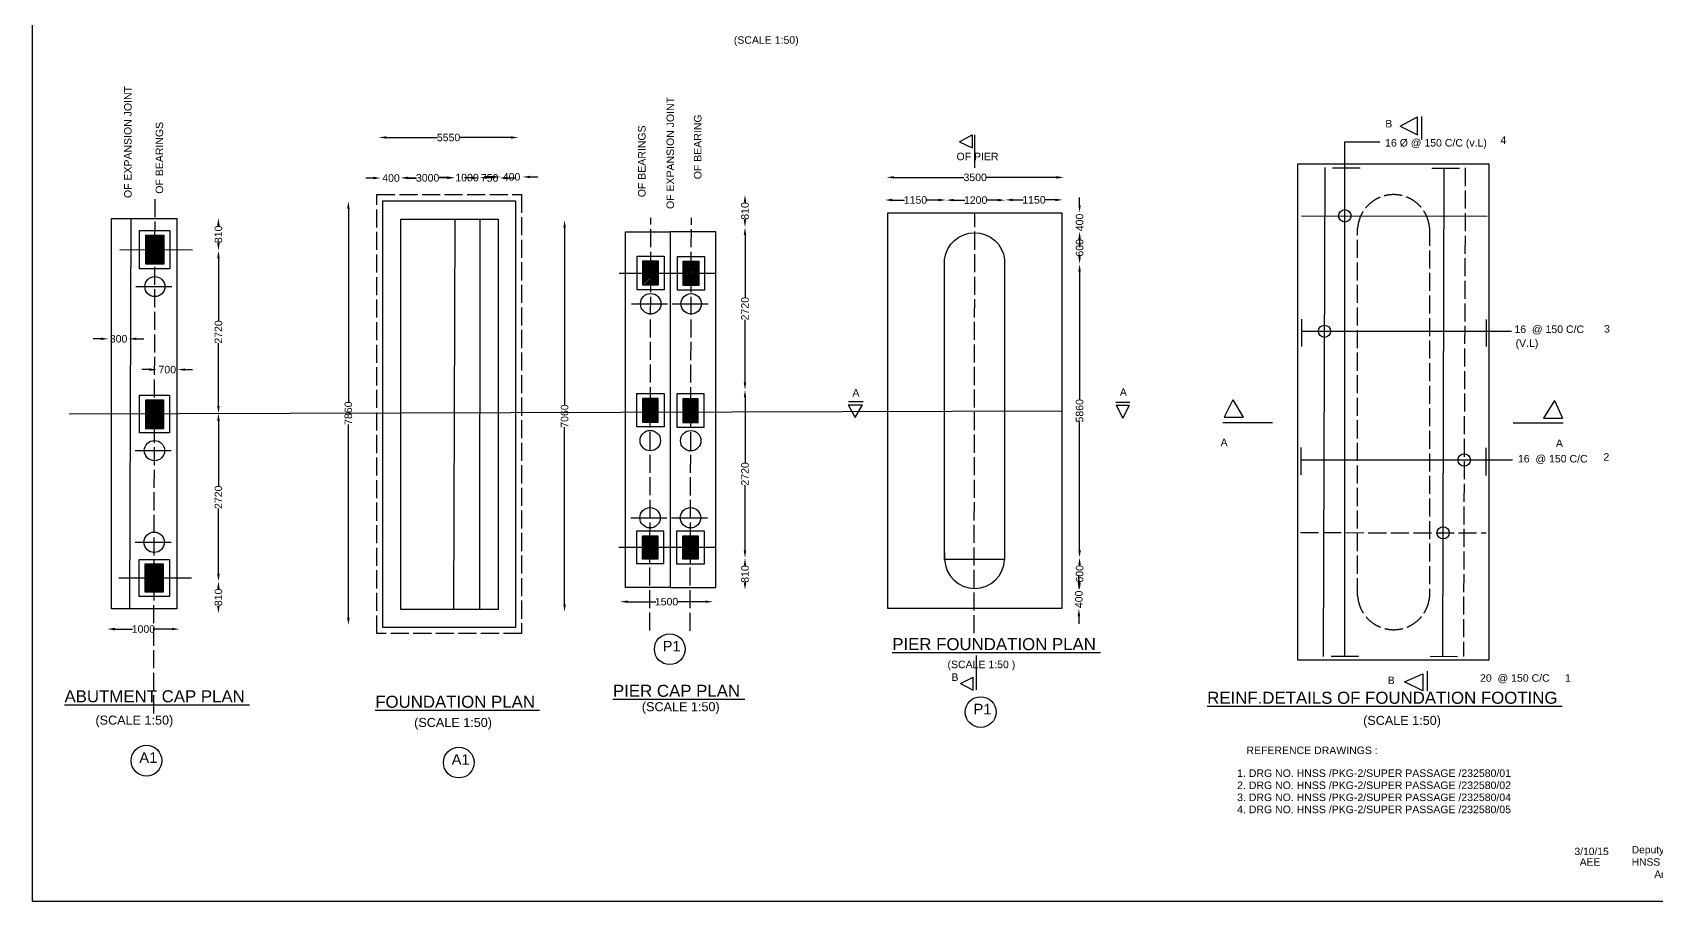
# Model space of a CAD drawing. Header units: millimetres. Extents: x 5124 to 6918967, y 2311 to 28701541.
# Drawn here: x 6876111 to 6903081, y 28672563 to 28687012 of the extents above; entities that cross this region are included whole.
import ezdxf

# ---------------------------------------------------------------- set-up
doc = ezdxf.new("R2010")
doc.units = ezdxf.units.MM
doc.header["$MEASUREMENT"] = 0
doc.linetypes.add('ACAD_ISO02W100', pattern=[15, 12, -3])
for name, color, linetype in [('DIMENSION', 7, 'Continuous'), ('DRAWING', 2, 'Continuous'), ('TEXT', 7, 'Continuous')]:
    doc.layers.add(name, color=color, linetype=linetype)
doc.styles.get("Standard").update_dxf_attribs({"font": 'arial.ttf', "height": 125})
doc.dimstyles.get("Standard").update_dxf_attribs({"dimtxt": 150, "dimasz": 125, "dimexe": 0.18, "dimexo": 0.0625, "dimgap": 0.09, "dimtad": 0, "dimdec": 0, "dimzin": 0, "dimdsep": 46, "dimtxsty": 'Standard', "dimcen": 0.09, "dimse1": 1, "dimse2": 1, "dimadec": 0, "dimazin": 0, "dimtfac": 1, "dimtdec": 0, "dimtofl": 0, "dimtmove": 0, "dimatfit": 3, "dimfxl": 0, "dimtolj": 1, "dimtzin": 0, "dimarcsym": 0})

# ---------------------------------------------------------------- blocks, each defined once
blk = doc.blocks.new('*D49')
at = {"layer": 'Defpoints', "color": 0, "transparency": 16777216}
for p in [(6879116, 28683927), (6879116, 28683384), (6879201, 28683384)]:
    blk.add_point(p, dxfattribs=at)
at = {"layer": 'DIMENSION', "color": 0, "lineweight": -2, "transparency": 16777216}
for p, q in [((6879201, 28683802), (6879201, 28683793)), ((6879201, 28683509), (6879201, 28683517))]:
    blk.add_line(p, q, dxfattribs=at)
at = {"layer": 'DIMENSION', "color": 0, "transparency": 16777216}
for points in [[(6879180, 28683802), (6879222, 28683802), (6879201, 28683927)], [(6879180, 28683509), (6879222, 28683509), (6879201, 28683384)]]:
    blk.add_solid(points, dxfattribs=at)
at = {"layer": 'DIMENSION', "color": 0, "transparency": 16777216, "insert": (6879201, 28683655), "char_height": 125, "attachment_point": 5, "rotation": 90}
blk.add_mtext('\\A1;810', dxfattribs=at)
blk = doc.blocks.new('*D50')
at = {"layer": 'Defpoints', "color": 0, "transparency": 16777216}
for p in [(6879201, 28683384), (6879201, 28680679), (6879209, 28680679)]:
    blk.add_point(p, dxfattribs=at)
at = {"layer": 'DIMENSION', "color": 0, "lineweight": -2, "transparency": 16777216}
for p, q in [((6879201, 28683259), (6879201, 28682219)), ((6879201, 28680804), (6879201, 28681844))]:
    blk.add_line(p, q, dxfattribs=at)
at = {"layer": 'DIMENSION', "color": 0, "transparency": 16777216}
for points in [[(6879180, 28683259), (6879222, 28683259), (6879201, 28683384)], [(6879180, 28680804), (6879222, 28680804), (6879201, 28680679)]]:
    blk.add_solid(points, dxfattribs=at)
at = {"layer": 'DIMENSION', "color": 0, "transparency": 16777216, "insert": (6879201, 28682032), "char_height": 125, "attachment_point": 5, "rotation": 90}
blk.add_mtext('\\A1;2720', dxfattribs=at)
blk = doc.blocks.new('*D51')
at = {"layer": 'Defpoints', "color": 0, "transparency": 16777216}
for p in [(6879201, 28680679), (6879201, 28677888), (6879201, 28677888)]:
    blk.add_point(p, dxfattribs=at)
at = {"layer": 'DIMENSION', "color": 0, "lineweight": -2, "transparency": 16777216}
for p, q in [((6879201, 28680554), (6879201, 28679471)), ((6879201, 28678013), (6879201, 28679096))]:
    blk.add_line(p, q, dxfattribs=at)
at = {"layer": 'DIMENSION', "color": 0, "transparency": 16777216}
for points in [[(6879180, 28680554), (6879222, 28680554), (6879201, 28680679)], [(6879180, 28678013), (6879222, 28678013), (6879201, 28677888)]]:
    blk.add_solid(points, dxfattribs=at)
at = {"layer": 'DIMENSION', "color": 0, "transparency": 16777216, "insert": (6879201, 28679284), "char_height": 125, "attachment_point": 5, "rotation": 90}
blk.add_mtext('\\A1;2720', dxfattribs=at)
blk = doc.blocks.new('*D52')
at = {"layer": 'Defpoints', "color": 0, "transparency": 16777216}
for p in [(6879201, 28677888), (6879201, 28677353), (6879201, 28677353)]:
    blk.add_point(p, dxfattribs=at)
at = {"layer": 'DIMENSION', "color": 0, "lineweight": -2, "transparency": 16777216}
for p, q in [((6879201, 28677763), (6879201, 28677758)), ((6879201, 28677478), (6879201, 28677482))]:
    blk.add_line(p, q, dxfattribs=at)
at = {"layer": 'DIMENSION', "color": 0, "transparency": 16777216}
for points in [[(6879180, 28677763), (6879222, 28677763), (6879201, 28677888)], [(6879180, 28677478), (6879222, 28677478), (6879201, 28677353)]]:
    blk.add_solid(points, dxfattribs=at)
at = {"layer": 'DIMENSION', "color": 0, "transparency": 16777216, "insert": (6879201, 28677620), "char_height": 125, "attachment_point": 5, "rotation": 90}
blk.add_mtext('\\A1;810', dxfattribs=at)
blk = doc.blocks.new('*D53')
at = {"layer": 'Defpoints', "color": 0, "transparency": 16777216}
for p in [(6881865, 28685277), (6884185, 28685277), (6884185, 28685265)]:
    blk.add_point(p, dxfattribs=at)
at = {"layer": 'DIMENSION', "color": 0, "lineweight": -2, "transparency": 16777216}
for p, q in [((6881990, 28685265), (6882838, 28685265)), ((6884060, 28685265), (6883212, 28685265))]:
    blk.add_line(p, q, dxfattribs=at)
at = {"layer": 'DIMENSION', "color": 0, "transparency": 16777216}
for points in [[(6881990, 28685286), (6881990, 28685245), (6881865, 28685265)], [(6884060, 28685286), (6884060, 28685245), (6884185, 28685265)]]:
    blk.add_solid(points, dxfattribs=at)
at = {"layer": 'DIMENSION', "color": 0, "transparency": 16777216, "insert": (6883025, 28685265), "char_height": 125, "attachment_point": 5}
blk.add_mtext('\\A1;5550', dxfattribs=at)
blk = doc.blocks.new('*D54')
at = {"layer": 'Defpoints', "color": 0, "transparency": 16777216}
for p in [(6881899, 28684591), (6882239, 28684591), (6882239, 28684591)]:
    blk.add_point(p, dxfattribs=at)
at = {"layer": 'DIMENSION', "color": 0, "lineweight": -2, "transparency": 16777216}
for p, q in [((6881774, 28684591), (6881649, 28684591)), ((6882364, 28684591), (6882489, 28684591))]:
    blk.add_line(p, q, dxfattribs=at)
at = {"layer": 'DIMENSION', "color": 0, "transparency": 16777216}
for points in [[(6881774, 28684612), (6881774, 28684571), (6881899, 28684591)], [(6882364, 28684612), (6882364, 28684571), (6882239, 28684591)]]:
    blk.add_solid(points, dxfattribs=at)
at = {"layer": 'DIMENSION', "color": 0, "transparency": 16777216, "insert": (6882069, 28684591), "char_height": 125, "attachment_point": 5}
blk.add_mtext('\\A1;400', dxfattribs=at)
blk = doc.blocks.new('*D55')
at = {"layer": 'Defpoints', "color": 0, "transparency": 16777216}
for p in [(6882228, 28684593), (6883125, 28684594), (6883125, 28684593)]:
    blk.add_point(p, dxfattribs=at)
at = {"layer": 'DIMENSION', "color": 0, "lineweight": -2, "transparency": 16777216}
for p, q in [((6882353, 28684594), (6882490, 28684594)), ((6883000, 28684594), (6882863, 28684594))]:
    blk.add_line(p, q, dxfattribs=at)
at = {"layer": 'DIMENSION', "color": 0, "transparency": 16777216}
for points in [[(6882353, 28684615), (6882353, 28684574), (6882228, 28684594)], [(6883000, 28684615), (6883000, 28684574), (6883125, 28684594)]]:
    blk.add_solid(points, dxfattribs=at)
at = {"layer": 'DIMENSION', "color": 0, "transparency": 16777216, "insert": (6882677, 28684594), "char_height": 125, "attachment_point": 5}
blk.add_mtext('\\A1;3000', dxfattribs=at)
blk = doc.blocks.new('*D56')
at = {"layer": 'Defpoints', "color": 0, "transparency": 16777216}
for p in [(6883125, 28684593), (6883538, 28684598), (6883538, 28684593)]:
    blk.add_point(p, dxfattribs=at)
at = {"layer": 'DIMENSION', "color": 0, "lineweight": -2, "transparency": 16777216}
for p, q in [((6883000, 28684598), (6882875, 28684598)), ((6883663, 28684598), (6883788, 28684598))]:
    blk.add_line(p, q, dxfattribs=at)
at = {"layer": 'DIMENSION', "color": 0, "transparency": 16777216}
for points in [[(6883000, 28684619), (6883000, 28684577), (6883125, 28684598)], [(6883663, 28684619), (6883663, 28684577), (6883538, 28684598)]]:
    blk.add_solid(points, dxfattribs=at)
at = {"layer": 'DIMENSION', "color": 0, "transparency": 16777216, "insert": (6883332, 28684598), "char_height": 125, "attachment_point": 5}
blk.add_mtext('\\A1;1000', dxfattribs=at)
blk = doc.blocks.new('*D57')
at = {"layer": 'Defpoints', "color": 0, "transparency": 16777216}
for p in [(6883538, 28684593), (6883875, 28684593), (6883875, 28684593)]:
    blk.add_point(p, dxfattribs=at)
at = {"layer": 'DIMENSION', "color": 0, "lineweight": -2, "transparency": 16777216}
for p, q in [((6883413, 28684593), (6883288, 28684593)), ((6884000, 28684593), (6884125, 28684593))]:
    blk.add_line(p, q, dxfattribs=at)
at = {"layer": 'DIMENSION', "color": 0, "transparency": 16777216}
for points in [[(6883413, 28684614), (6883413, 28684572), (6883538, 28684593)], [(6884000, 28684614), (6884000, 28684572), (6883875, 28684593)]]:
    blk.add_solid(points, dxfattribs=at)
at = {"layer": 'DIMENSION', "color": 0, "transparency": 16777216, "insert": (6883707, 28684593), "char_height": 125, "attachment_point": 5}
blk.add_mtext('\\A1;750', dxfattribs=at)
blk = doc.blocks.new('*D58')
at = {"layer": 'Defpoints', "color": 0, "transparency": 16777216}
for p in [(6883887, 28684591), (6884256, 28684610), (6884256, 28684591)]:
    blk.add_point(p, dxfattribs=at)
at = {"layer": 'DIMENSION', "color": 0, "lineweight": -2, "transparency": 16777216}
for p, q in [((6883762, 28684610), (6883637, 28684610)), ((6884381, 28684610), (6884506, 28684610))]:
    blk.add_line(p, q, dxfattribs=at)
at = {"layer": 'DIMENSION', "color": 0, "transparency": 16777216}
for points in [[(6883762, 28684630), (6883762, 28684589), (6883887, 28684610)], [(6884381, 28684630), (6884381, 28684589), (6884256, 28684610)]]:
    blk.add_solid(points, dxfattribs=at)
at = {"layer": 'DIMENSION', "color": 0, "transparency": 16777216, "insert": (6884072, 28684610), "char_height": 125, "attachment_point": 5}
blk.add_mtext('\\A1;400', dxfattribs=at)
blk = doc.blocks.new('*D59')
at = {"layer": 'Defpoints', "color": 0, "transparency": 16777216}
for p in [(6881544, 28684208), (6881360, 28677156), (6881544, 28677156)]:
    blk.add_point(p, dxfattribs=at)
at = {"layer": 'DIMENSION', "color": 0, "lineweight": -2, "transparency": 16777216}
for p, q in [((6881360, 28684083), (6881360, 28680868)), ((6881360, 28677281), (6881360, 28680496))]:
    blk.add_line(p, q, dxfattribs=at)
at = {"layer": 'DIMENSION', "color": 0, "transparency": 16777216}
for points in [[(6881339, 28684083), (6881381, 28684083), (6881360, 28684208)], [(6881339, 28677281), (6881381, 28677281), (6881360, 28677156)]]:
    blk.add_solid(points, dxfattribs=at)
at = {"layer": 'DIMENSION', "color": 0, "transparency": 16777216, "insert": (6881360, 28680682), "char_height": 125, "attachment_point": 5, "rotation": 90}
blk.add_mtext('\\A1;7860', dxfattribs=at)
blk = doc.blocks.new('*D60')
at = {"layer": 'Defpoints', "color": 0, "transparency": 16777216}
for p in [(6884762, 28683889), (6884953, 28683889), (6884762, 28677379)]:
    blk.add_point(p, dxfattribs=at)
at = {"layer": 'DIMENSION', "color": 0, "lineweight": -2, "transparency": 16777216}
for p, q in [((6884953, 28683764), (6884953, 28680820)), ((6884953, 28677504), (6884953, 28680448))]:
    blk.add_line(p, q, dxfattribs=at)
at = {"layer": 'DIMENSION', "color": 0, "transparency": 16777216}
for points in [[(6884932, 28683764), (6884974, 28683764), (6884953, 28683889)], [(6884932, 28677504), (6884974, 28677504), (6884953, 28677379)]]:
    blk.add_solid(points, dxfattribs=at)
at = {"layer": 'DIMENSION', "color": 0, "transparency": 16777216, "insert": (6884953, 28680634), "char_height": 125, "attachment_point": 5, "rotation": 90}
blk.add_mtext('\\A1;7060', dxfattribs=at)
blk = doc.blocks.new('*D61')
at = {"layer": 'Defpoints', "color": 0, "transparency": 16777216}
for p in [(6887866, 28684316), (6887866, 28683772), (6887951, 28683772)]:
    blk.add_point(p, dxfattribs=at)
at = {"layer": 'DIMENSION', "color": 0, "lineweight": -2, "transparency": 16777216}
for p, q in [((6887951, 28684191), (6887951, 28684182)), ((6887951, 28683897), (6887951, 28683906))]:
    blk.add_line(p, q, dxfattribs=at)
at = {"layer": 'DIMENSION', "color": 0, "transparency": 16777216}
for points in [[(6887930, 28684191), (6887971, 28684191), (6887951, 28684316)], [(6887930, 28683897), (6887971, 28683897), (6887951, 28683772)]]:
    blk.add_solid(points, dxfattribs=at)
at = {"layer": 'DIMENSION', "color": 0, "transparency": 16777216, "insert": (6887951, 28684044), "char_height": 125, "attachment_point": 5, "rotation": 90}
blk.add_mtext('\\A1;810', dxfattribs=at)
blk = doc.blocks.new('*D64')
at = {"layer": 'Defpoints', "color": 0, "transparency": 16777216}
for p in [(6887951, 28683772), (6887951, 28681068), (6887958, 28681068)]:
    blk.add_point(p, dxfattribs=at)
at = {"layer": 'DIMENSION', "color": 0, "lineweight": -2, "transparency": 16777216}
for p, q in [((6887951, 28683647), (6887951, 28682608)), ((6887951, 28681193), (6887951, 28682233))]:
    blk.add_line(p, q, dxfattribs=at)
at = {"layer": 'DIMENSION', "color": 0, "transparency": 16777216}
for points in [[(6887930, 28683647), (6887971, 28683647), (6887951, 28683772)], [(6887930, 28681193), (6887971, 28681193), (6887951, 28681068)]]:
    blk.add_solid(points, dxfattribs=at)
at = {"layer": 'DIMENSION', "color": 0, "transparency": 16777216, "insert": (6887951, 28682420), "char_height": 125, "attachment_point": 5, "rotation": 90}
blk.add_mtext('\\A1;2720', dxfattribs=at)
blk = doc.blocks.new('*D62')
at = {"layer": 'Defpoints', "color": 0, "transparency": 16777216}
for p in [(6887951, 28681068), (6887951, 28678277), (6887951, 28678277)]:
    blk.add_point(p, dxfattribs=at)
at = {"layer": 'DIMENSION', "color": 0, "lineweight": -2, "transparency": 16777216}
for p, q in [((6887951, 28680943), (6887951, 28679860)), ((6887951, 28678402), (6887951, 28679485))]:
    blk.add_line(p, q, dxfattribs=at)
at = {"layer": 'DIMENSION', "color": 0, "transparency": 16777216}
for points in [[(6887930, 28680943), (6887971, 28680943), (6887951, 28681068)], [(6887930, 28678402), (6887971, 28678402), (6887951, 28678277)]]:
    blk.add_solid(points, dxfattribs=at)
at = {"layer": 'DIMENSION', "color": 0, "transparency": 16777216, "insert": (6887951, 28679672), "char_height": 125, "attachment_point": 5, "rotation": 90}
blk.add_mtext('\\A1;2720', dxfattribs=at)
blk = doc.blocks.new('*D63')
at = {"layer": 'Defpoints', "color": 0, "transparency": 16777216}
for p in [(6887951, 28678277), (6887951, 28677742), (6887951, 28677742)]:
    blk.add_point(p, dxfattribs=at)
at = {"layer": 'DIMENSION', "color": 0, "lineweight": -2, "transparency": 16777216}
for p, q in [((6887951, 28678152), (6887951, 28678147)), ((6887951, 28677867), (6887951, 28677871))]:
    blk.add_line(p, q, dxfattribs=at)
at = {"layer": 'DIMENSION', "color": 0, "transparency": 16777216}
for points in [[(6887930, 28678152), (6887971, 28678152), (6887951, 28678277)], [(6887930, 28677867), (6887971, 28677867), (6887951, 28677742)]]:
    blk.add_solid(points, dxfattribs=at)
at = {"layer": 'DIMENSION', "color": 0, "transparency": 16777216, "insert": (6887951, 28678009), "char_height": 125, "attachment_point": 5, "rotation": 90}
blk.add_mtext('\\A1;810', dxfattribs=at)
blk = doc.blocks.new('*D65')
at = {"layer": 'Defpoints', "color": 0, "transparency": 16777216}
for p in [(6890276, 28684242), (6891292, 28684226), (6891292, 28684226)]:
    blk.add_point(p, dxfattribs=at)
at = {"layer": 'DIMENSION', "color": 0, "lineweight": -2, "transparency": 16777216}
for p, q in [((6890401, 28684226), (6890603, 28684226)), ((6891167, 28684226), (6890965, 28684226))]:
    blk.add_line(p, q, dxfattribs=at)
at = {"layer": 'DIMENSION', "color": 0, "transparency": 16777216}
for points in [[(6890401, 28684247), (6890401, 28684205), (6890276, 28684226)], [(6891167, 28684247), (6891167, 28684205), (6891292, 28684226)]]:
    blk.add_solid(points, dxfattribs=at)
at = {"layer": 'DIMENSION', "color": 0, "transparency": 16777216, "insert": (6890784, 28684226), "char_height": 125, "attachment_point": 5}
blk.add_mtext('\\A1;1150', dxfattribs=at)
blk = doc.blocks.new('*D66')
at = {"layer": 'Defpoints', "color": 0, "transparency": 16777216}
for p in [(6891292, 28684226), (6892276, 28684226), (6892276, 28684224)]:
    blk.add_point(p, dxfattribs=at)
at = {"layer": 'DIMENSION', "color": 0, "lineweight": -2, "transparency": 16777216}
for p, q in [((6891417, 28684224), (6891603, 28684224)), ((6892151, 28684224), (6891964, 28684224))]:
    blk.add_line(p, q, dxfattribs=at)
at = {"layer": 'DIMENSION', "color": 0, "transparency": 16777216}
for points in [[(6891417, 28684245), (6891417, 28684204), (6891292, 28684224)], [(6892151, 28684245), (6892151, 28684204), (6892276, 28684224)]]:
    blk.add_solid(points, dxfattribs=at)
at = {"layer": 'DIMENSION', "color": 0, "transparency": 16777216, "insert": (6891784, 28684224), "char_height": 125, "attachment_point": 5}
blk.add_mtext('\\A1;1200', dxfattribs=at)
blk = doc.blocks.new('*D67')
at = {"layer": 'Defpoints', "color": 0, "transparency": 16777216}
for p in [(6892276, 28684226), (6893230, 28684228), (6893230, 28684226)]:
    blk.add_point(p, dxfattribs=at)
at = {"layer": 'DIMENSION', "color": 0, "lineweight": -2, "transparency": 16777216}
for p, q in [((6892401, 28684228), (6892572, 28684228)), ((6893105, 28684228), (6892933, 28684228))]:
    blk.add_line(p, q, dxfattribs=at)
at = {"layer": 'DIMENSION', "color": 0, "transparency": 16777216}
for points in [[(6892401, 28684249), (6892401, 28684207), (6892276, 28684228)], [(6893105, 28684249), (6893105, 28684207), (6893230, 28684228)]]:
    blk.add_solid(points, dxfattribs=at)
at = {"layer": 'DIMENSION', "color": 0, "transparency": 16777216, "insert": (6892753, 28684228), "char_height": 125, "attachment_point": 5}
blk.add_mtext('\\A1;1150', dxfattribs=at)
blk = doc.blocks.new('*D68')
at = {"layer": 'Defpoints', "color": 0, "transparency": 16777216}
for p in [(6890302, 28684618), (6893251, 28684618), (6893251, 28684602)]:
    blk.add_point(p, dxfattribs=at)
at = {"layer": 'DIMENSION', "color": 0, "lineweight": -2, "transparency": 16777216}
for p, q in [((6890427, 28684602), (6891590, 28684602)), ((6893126, 28684602), (6891963, 28684602))]:
    blk.add_line(p, q, dxfattribs=at)
at = {"layer": 'DIMENSION', "color": 0, "transparency": 16777216}
for points in [[(6890427, 28684623), (6890427, 28684581), (6890302, 28684602)], [(6893126, 28684623), (6893126, 28684581), (6893251, 28684602)]]:
    blk.add_solid(points, dxfattribs=at)
at = {"layer": 'DIMENSION', "color": 0, "transparency": 16777216, "insert": (6891776, 28684602), "char_height": 125, "attachment_point": 5}
blk.add_mtext('\\A1;3500', dxfattribs=at)
blk = doc.blocks.new('*D69')
at = {"layer": 'Defpoints', "color": 0, "transparency": 16777216}
for p in [(6893251, 28684015), (6893215, 28683692), (6893511, 28683692)]:
    blk.add_point(p, dxfattribs=at)
at = {"layer": 'DIMENSION', "color": 0, "lineweight": -2, "transparency": 16777216}
for p, q in [((6893511, 28684140), (6893511, 28684265)), ((6893511, 28683567), (6893511, 28683442))]:
    blk.add_line(p, q, dxfattribs=at)
at = {"layer": 'DIMENSION', "color": 0, "transparency": 16777216}
for points in [[(6893490, 28684140), (6893531, 28684140), (6893511, 28684015)], [(6893490, 28683567), (6893531, 28683567), (6893511, 28683692)]]:
    blk.add_solid(points, dxfattribs=at)
at = {"layer": 'DIMENSION', "color": 0, "transparency": 16777216, "insert": (6893511, 28683853), "char_height": 125, "attachment_point": 5, "rotation": 90}
blk.add_mtext('\\A1;400', dxfattribs=at)
blk = doc.blocks.new('*D70')
at = {"layer": 'Defpoints', "color": 0, "transparency": 16777216}
for p in [(6893509, 28683702), (6893509, 28683162), (6893511, 28683162)]:
    blk.add_point(p, dxfattribs=at)
at = {"layer": 'DIMENSION', "color": 0, "lineweight": -2, "transparency": 16777216}
for p, q in [((6893511, 28683577), (6893511, 28683570)), ((6893511, 28683287), (6893511, 28683294))]:
    blk.add_line(p, q, dxfattribs=at)
at = {"layer": 'DIMENSION', "color": 0, "transparency": 16777216}
for points in [[(6893490, 28683577), (6893531, 28683577), (6893511, 28683702)], [(6893490, 28683287), (6893531, 28683287), (6893511, 28683162)]]:
    blk.add_solid(points, dxfattribs=at)
at = {"layer": 'DIMENSION', "color": 0, "transparency": 16777216, "insert": (6893511, 28683432), "char_height": 125, "attachment_point": 5, "rotation": 90}
blk.add_mtext('\\A1;600', dxfattribs=at)
blk = doc.blocks.new('*D71')
at = {"layer": 'Defpoints', "color": 0, "transparency": 16777216}
for p in [(6893511, 28683162), (6893511, 28678283), (6893511, 28678283)]:
    blk.add_point(p, dxfattribs=at)
at = {"layer": 'DIMENSION', "color": 0, "lineweight": -2, "transparency": 16777216}
for p, q in [((6893511, 28683037), (6893511, 28680909)), ((6893511, 28678408), (6893511, 28680536))]:
    blk.add_line(p, q, dxfattribs=at)
at = {"layer": 'DIMENSION', "color": 0, "transparency": 16777216}
for points in [[(6893490, 28683037), (6893531, 28683037), (6893511, 28683162)], [(6893490, 28678408), (6893531, 28678408), (6893511, 28678283)]]:
    blk.add_solid(points, dxfattribs=at)
at = {"layer": 'DIMENSION', "color": 0, "transparency": 16777216, "insert": (6893511, 28680722), "char_height": 125, "attachment_point": 5, "rotation": 90}
blk.add_mtext('\\A1;5860', dxfattribs=at)
blk = doc.blocks.new('*D72')
at = {"layer": 'Defpoints', "color": 0, "transparency": 16777216}
for p in [(6893511, 28678283), (6893511, 28677742), (6893511, 28677742)]:
    blk.add_point(p, dxfattribs=at)
at = {"layer": 'DIMENSION', "color": 0, "lineweight": -2, "transparency": 16777216}
for p, q in [((6893511, 28678158), (6893511, 28678151)), ((6893511, 28677867), (6893511, 28677874))]:
    blk.add_line(p, q, dxfattribs=at)
at = {"layer": 'DIMENSION', "color": 0, "transparency": 16777216}
for points in [[(6893490, 28678158), (6893531, 28678158), (6893511, 28678283)], [(6893490, 28677867), (6893531, 28677867), (6893511, 28677742)]]:
    blk.add_solid(points, dxfattribs=at)
at = {"layer": 'DIMENSION', "color": 0, "transparency": 16777216, "insert": (6893511, 28678012), "char_height": 125, "attachment_point": 5, "rotation": 90}
blk.add_mtext('\\A1;600', dxfattribs=at)
blk = doc.blocks.new('*D73')
at = {"layer": 'Defpoints', "color": 0, "transparency": 16777216}
for p in [(6893511, 28677742), (6893499, 28677432), (6893511, 28677432)]:
    blk.add_point(p, dxfattribs=at)
at = {"layer": 'DIMENSION', "color": 0, "lineweight": -2, "transparency": 16777216}
for p, q in [((6893499, 28677867), (6893499, 28677992)), ((6893499, 28677307), (6893499, 28677182))]:
    blk.add_line(p, q, dxfattribs=at)
at = {"layer": 'DIMENSION', "color": 0, "transparency": 16777216}
for points in [[(6893478, 28677867), (6893520, 28677867), (6893499, 28677742)], [(6893478, 28677307), (6893520, 28677307), (6893499, 28677432)]]:
    blk.add_solid(points, dxfattribs=at)
at = {"layer": 'DIMENSION', "color": 0, "transparency": 16777216, "insert": (6893499, 28677587), "char_height": 125, "attachment_point": 5, "rotation": 90}
blk.add_mtext('\\A1;400', dxfattribs=at)
blk = doc.blocks.new('*D74')
at = {"layer": 'Defpoints', "color": 0, "transparency": 16777216}
for p in [(6885875, 28677502), (6887420, 28677548), (6887420, 28677502)]:
    blk.add_point(p, dxfattribs=at)
at = {"layer": 'DIMENSION', "color": 0, "lineweight": -2, "transparency": 16777216}
for p, q in [((6886000, 28677548), (6886467, 28677548)), ((6887295, 28677548), (6886828, 28677548))]:
    blk.add_line(p, q, dxfattribs=at)
at = {"layer": 'DIMENSION', "color": 0, "transparency": 16777216}
for points in [[(6886000, 28677569), (6886000, 28677528), (6885875, 28677548)], [(6887295, 28677569), (6887295, 28677528), (6887420, 28677548)]]:
    blk.add_solid(points, dxfattribs=at)
at = {"layer": 'DIMENSION', "color": 0, "transparency": 16777216, "insert": (6886647, 28677548), "char_height": 125, "attachment_point": 5}
blk.add_mtext('\\A1;1500', dxfattribs=at)
blk = doc.blocks.new('*D85')
at = {"layer": 'Defpoints', "color": 0, "transparency": 16777216}
for p in [(6877355, 28677047), (6878554, 28677093), (6878554, 28677047)]:
    blk.add_point(p, dxfattribs=at)
at = {"layer": 'DIMENSION', "color": 0, "lineweight": -2, "transparency": 16777216}
for p, q in [((6877480, 28677093), (6877774, 28677093)), ((6878429, 28677093), (6878135, 28677093))]:
    blk.add_line(p, q, dxfattribs=at)
at = {"layer": 'DIMENSION', "color": 0, "transparency": 16777216}
for points in [[(6877480, 28677114), (6877480, 28677073), (6877355, 28677093)], [(6878429, 28677114), (6878429, 28677073), (6878554, 28677093)]]:
    blk.add_solid(points, dxfattribs=at)
at = {"layer": 'DIMENSION', "color": 0, "transparency": 16777216, "insert": (6877954, 28677093), "char_height": 125, "attachment_point": 5}
blk.add_mtext('\\A1;1000', dxfattribs=at)
blk = doc.blocks.new('*D86')
at = {"layer": 'Defpoints', "color": 0, "transparency": 16777216}
for p in [(6877372, 28681918), (6877712, 28681918), (6877712, 28681918)]:
    blk.add_point(p, dxfattribs=at)
at = {"layer": 'DIMENSION', "color": 0, "lineweight": -2, "transparency": 16777216}
for p, q in [((6877247, 28681918), (6877122, 28681918)), ((6877837, 28681918), (6877962, 28681918))]:
    blk.add_line(p, q, dxfattribs=at)
at = {"layer": 'DIMENSION', "color": 0, "transparency": 16777216}
for points in [[(6877247, 28681938), (6877247, 28681897), (6877372, 28681918)], [(6877837, 28681938), (6877837, 28681897), (6877712, 28681918)]]:
    blk.add_solid(points, dxfattribs=at)
at = {"layer": 'DIMENSION', "color": 0, "transparency": 16777216, "insert": (6877542, 28681918), "char_height": 125, "attachment_point": 5}
blk.add_mtext('\\A1;300', dxfattribs=at)
blk = doc.blocks.new('*D87')
at = {"layer": 'Defpoints', "color": 0, "transparency": 16777216}
for p in [(6878180, 28681406), (6878521, 28681406), (6878521, 28681406)]:
    blk.add_point(p, dxfattribs=at)
at = {"layer": 'DIMENSION', "color": 0, "lineweight": -2, "transparency": 16777216}
for p, q in [((6878055, 28681406), (6877930, 28681406)), ((6878646, 28681406), (6878771, 28681406))]:
    blk.add_line(p, q, dxfattribs=at)
at = {"layer": 'DIMENSION', "color": 0, "transparency": 16777216}
for points in [[(6878055, 28681427), (6878055, 28681386), (6878180, 28681406)], [(6878646, 28681427), (6878646, 28681386), (6878521, 28681406)]]:
    blk.add_solid(points, dxfattribs=at)
at = {"layer": 'DIMENSION', "color": 0, "transparency": 16777216, "insert": (6878351, 28681406), "char_height": 125, "attachment_point": 5}
blk.add_mtext('\\A1;700', dxfattribs=at)

msp = doc.modelspace()

# ---------------------------------------------------------------- hatches: boundary and pattern name
at = {"layer": 'DRAWING'}
h = msp.add_hatch(dxfattribs=at)
h.set_pattern_fill('ANSI31', color=0, scale=150, style=0)
h.paths.add_polyline_path([(6877993.2, 28683642.2), (6878291.9, 28683642.2), (6878291.9, 28683160.5), (6877993.2, 28683160.5)])
h.paths.add_polyline_path([(6877994, 28680904.8), (6878288.7, 28680904.8), (6878288.7, 28680423), (6877994, 28680423)])
h.paths.add_polyline_path([(6877985.5, 28678176.7), (6878284, 28678176.7), (6878284, 28677707), (6877985.5, 28677707)])
h.paths.add_polyline_path([(6886252.9, 28683212.8), (6886508, 28683212.8), (6886508, 28682813), (6886252.9, 28682813)])
h.paths.add_polyline_path([(6886925, 28683209.6), (6887182.2, 28683209.6), (6887182.2, 28682807.1), (6886925, 28682807.1)])
h.paths.add_polyline_path([(6886248.8, 28680531), (6886508, 28680531), (6886508, 28680924.6), (6886248.8, 28680924.6)])
h.paths.add_polyline_path([(6886915.8, 28680528.5), (6887174, 28680528.5), (6887174, 28680922.2), (6886915.8, 28680922.2)])
h.paths.add_polyline_path([(6886919.7, 28678641.9), (6887173.3, 28678641.9), (6887173.3, 28678253), (6886919.7, 28678253)])
h.paths.add_polyline_path([(6886245.7, 28678645.5), (6886501.6, 28678645.5), (6886501.6, 28678257.1), (6886245.7, 28678257.1)])

# ---------------------------------------------------------------- linework, layer by layer
at = {"layer": 'DIMENSION', "color": 0}
msp.add_lwpolyline([(6918873.7, 28672563.3), (6876110.7, 28672563.3), (6876110.7, 28701540.6), (6918873.7, 28701540.6)], close=True, dxfattribs=at)
for points in [[(6898837.3, 28685453.2), (6899127.6, 28685610.3)], [(6899127.6, 28685310.6), (6899127.6, 28685610.3)], [(6899194, 28685611.7), (6899194, 28685232.9)], [(6891513.5, 28685195.6), (6891728, 28685308.8)], [(6891728, 28685308.8), (6891728, 28685093.3)], [(6891766.4, 28685308.2), (6891766.4, 28684758.5)], [(6898837.3, 28685453.2), (6899127.6, 28685310.6)], [(6891513.5, 28685195.6), (6891728, 28685093.3)], [(6877826.9, 28682786.3), (6878425.4, 28682786.3)], [(6886066.1, 28682502.1), (6886664.6, 28682502.1)], [(6886738, 28682500.1), (6887336.5, 28682500.1)], [(6889667.4, 28680822.5), (6889901.4, 28680822.5)], [(6889667.4, 28680822.5), (6889781.3, 28680610.1)], [(6889668.9, 28680874.2), (6889912, 28680874.2)], [(6889781.3, 28680610.1), (6889901.4, 28680822.5)], [(6894114.1, 28680865.4), (6894347.1, 28680865.4)], [(6894120.4, 28680813.1), (6894340.2, 28680813.1)], [(6894120.4, 28680813.1), (6894232, 28680600.4)], [(6894232, 28680600.4), (6894340.2, 28680813.1)], [(6896059.2, 28680902.5), (6895914.7, 28680613.9)], [(6896059.2, 28680902.5), (6896227.7, 28680613.9)], [(6901402.1, 28680894.6), (6901219.1, 28680599.2)], [(6901402.1, 28680894.6), (6901537, 28680599.2)], [(6895892.5, 28680527), (6896718.4, 28680527)], [(6895914.7, 28680613.9), (6896227.7, 28680613.9)], [(6901549.2, 28680513.9), (6900717.2, 28680513.9)], [(6901219.1, 28680599.2), (6901537, 28680599.2)], [(6877819.4, 28680059.2), (6878417.9, 28680059.2)], [(6886055.2, 28678943.8), (6886653.7, 28678943.8)], [(6886727.1, 28678943.9), (6887325.6, 28678943.9)], [(6877815.2, 28678536.2), (6878413.7, 28678536.2)], [(6891796.1, 28676083.1), (6891796.1, 28676652.4)], [(6899288, 28676395.9), (6899288, 28676065.8)], [(6891530, 28676188.6), (6891740.7, 28676292.7)], [(6891530, 28676188.6), (6891740.7, 28676079.1)], [(6891740.7, 28676079.1), (6891740.7, 28676292.7)], [(6898908.3, 28676215.8), (6899215.1, 28676348.7)], [(6899215.1, 28676068), (6898908.3, 28676215.8)], [(6899215.1, 28676348.7), (6899215.1, 28676068)]]:
    msp.add_lwpolyline(points, dxfattribs=at)
for centre, radius in [((6878144.7, 28682786.3), 166.3), ((6886383.9, 28682502.1), 169.6), ((6887055.8, 28682500.1), 169.6), ((6878137.2, 28680059.2), 168.4), ((6886376.9, 28680226.1), 169.6), ((6887048.8, 28680224.7), 169.6), ((6886373, 28678943.8), 169.6), ((6887044.9, 28678943.9), 169.6), ((6878133, 28678536.2), 169.6), ((6886700.7, 28676758.6), 255.8), ((6891867.1, 28675713.2), 255.8), ((6878005, 28674905.4), 255.8), ((6883194.7, 28674873.5), 255.8)]:
    msp.add_circle(centre, radius, dxfattribs=at)
at = {"layer": 'DRAWING', "color": 0}
for points in [[(6897918.8, 28676641.9), (6897918.8, 28685193.1), (6898498.8, 28685193.1)], [(6897561.2, 28676637.8), (6897589.7, 28684764)], [(6897714.5, 28684759.4), (6898175.3, 28684759.4)], [(6899365.9, 28684755.8), (6899824.2, 28684755.8)], [(6899545.5, 28676639.9), (6899569.8, 28684755.8)], [(6877726.5, 28677428.6), (6877749.9, 28683920.3)], [(6897199.2, 28683964.5), (6900285.9, 28683957.6)], [(6883127.8, 28683907.6), (6883104.3, 28677420.6)], [(6883542.7, 28683907.6), (6883536.7, 28677420.6)], [(6877560.2, 28683400.7), (6878770, 28683397)], [(6892263.9, 28683237.8), (6892263.9, 28678250.6), (6891268.5, 28678250.6), (6891268.5, 28683237.8)], [(6885859.4, 28683010.8), (6887464.9, 28683010.8)], [(6897197.8, 28682245.2), (6897197.8, 28681788)], [(6897197.8, 28682043.9), (6900689.9, 28682043.9)], [(6900267.2, 28682238.4), (6900267.2, 28681793.3)], [(6876718.9, 28680672.3), (6893224.4, 28680719)], [(6897186.1, 28680111), (6897186.1, 28679657.2)], [(6897186.1, 28679904.5), (6900703, 28679904.5)], [(6900260.2, 28680104.5), (6900260.2, 28679647.9)], [(6885855.6, 28678452.9), (6887464.9, 28678452.9)], [(6877543.9, 28677942.8), (6878753.4, 28677942.8)], [(6897689.9, 28676641.9), (6898147.7, 28676641.9)], [(6899336.3, 28676640.8), (6899792.6, 28676639)]]:
    msp.add_lwpolyline(points, dxfattribs=at)
for points in [[(6897138.3, 28684825), (6900313.3, 28684825), (6900313.3, 28676577.8), (6897138.3, 28676577.8)], [(6881934.7, 28684214.9), (6884138.3, 28684214.9), (6884138.3, 28677120.7), (6881934.7, 28677120.7)], [(6877424.8, 28683920.3), (6878510.7, 28683920.3), (6878510.7, 28677428.6), (6877424.8, 28677428.6)], [(6890325.5, 28684015.3), (6893214.7, 28684015.3), (6893214.7, 28677436.2), (6890325.5, 28677436.2)], [(6877891.1, 28683719), (6878395.1, 28683719), (6878395.1, 28683082.6), (6877891.1, 28683082.6)], [(6882229.3, 28683907.6), (6883851.2, 28683907.6), (6883851.2, 28677420.6), (6882229.3, 28677420.6)], [(6885964.6, 28683696.8), (6886707.7, 28683696.8), (6886707.7, 28677785), (6885964.6, 28677785)], [(6886707.7, 28677785), (6887464.9, 28677785), (6887464.9, 28683696.8), (6886707.7, 28683696.8)], [(6877993.2, 28683642.2), (6878291.9, 28683642.2), (6878291.9, 28683160.5), (6877993.2, 28683160.5)], [(6886158.2, 28683291.4), (6886609.8, 28683291.4), (6886609.8, 28682731), (6886158.2, 28682731)], [(6886252.9, 28683212.8), (6886508, 28683212.8), (6886508, 28682813), (6886252.9, 28682813)], [(6886827, 28683288.7), (6887280.3, 28683288.7), (6887280.3, 28682728.1), (6886827, 28682728.1)], [(6886925, 28683209.6), (6887182.2, 28683209.6), (6887182.2, 28682807.1), (6886925, 28682807.1)], [(6877891.7, 28680980.1), (6878388.3, 28680980.1), (6878388.3, 28680354), (6877891.7, 28680354)], [(6886154.3, 28681008.3), (6886605, 28681008.3), (6886605, 28680453.4), (6886154.3, 28680453.4)], [(6886819.7, 28680447.8), (6887273.6, 28680447.8), (6887273.6, 28681003.3), (6886819.7, 28681003.3)], [(6877994, 28680904.8), (6878288.7, 28680904.8), (6878288.7, 28680423), (6877994, 28680423)], [(6886248.8, 28680531), (6886508, 28680531), (6886508, 28680924.6), (6886248.8, 28680924.6)], [(6886915.8, 28680528.5), (6887174, 28680528.5), (6887174, 28680922.2), (6886915.8, 28680922.2)], [(6886149.1, 28678183.2), (6886604.2, 28678183.2), (6886604.2, 28678719.2), (6886149.1, 28678719.2)], [(6886245.7, 28678645.5), (6886501.6, 28678645.5), (6886501.6, 28678257.1), (6886245.7, 28678257.1)], [(6886814.9, 28678175.2), (6887277.1, 28678175.2), (6887277.1, 28678719.3), (6886814.9, 28678719.3)], [(6886919.7, 28678641.9), (6887173.3, 28678641.9), (6887173.3, 28678253), (6886919.7, 28678253)], [(6877882.9, 28678250.5), (6878388.3, 28678250.5), (6878388.3, 28677632.5), (6877882.9, 28677632.5)], [(6877985.5, 28678176.7), (6878284, 28678176.7), (6878284, 28677707), (6877985.5, 28677707)]]:
    msp.add_lwpolyline(points, close=True, dxfattribs=at)
at = {"layer": 'DRAWING', "color": 0, "linetype": 'ACAD_ISO02W100', "ltscale": 25}
for points in [[(6899920.1, 28684758.2), (6899888.5, 28676634.9)], [(6878125.2, 28675692), (6878148.8, 28684293.5)], [(6886367.3, 28677067.1), (6886388.2, 28683932.5)], [(6887039.2, 28677065.8), (6887060.1, 28683931.1)], [(6891758.1, 28677025.4), (6891770.1, 28684015.3)], [(6897183.5, 28678698.4), (6900268.6, 28678690.8)]]:
    msp.add_lwpolyline(points, dxfattribs=at)
msp.add_lwpolyline([(6881834, 28684315.5), (6884239, 28684315.5), (6884239, 28677020.1), (6881834, 28677020.1)], close=True, dxfattribs=at)
msp.add_lwpolyline([(6898131.6, 28677638.9), (6898131.6, 28683764.2, -0.9226221), (6899326.2, 28683764.2), (6899326.2, 28677624.5, -0.9189018), (6898131.6, 28677638.9, -0.9760911)], format="xyb", dxfattribs=at)
at = {"layer": 'DRAWING', "color": 0}
for points in [[(6891268.5, 28683237.8), (6891268.5, 28683237.8, -0.8926846), (6892263.9, 28683237.8, 1)], [(6891268.5, 28678363.1), (6891268.5, 28678250.6, 0.9649793), (6892263.9, 28678250.6, -1)]]:
    msp.add_lwpolyline(points, format="xyb", dxfattribs=at)
for centre, radius in [((6897918.8, 28683962.9), 103.5), ((6897580.1, 28682043.9), 100.8), ((6899901.2, 28679904.5), 104), ((6899551.6, 28678692.6), 101.3)]:
    msp.add_circle(centre, radius, dxfattribs=at)

# ---------------------------------------------------------------- texts
at = {"layer": 'DIMENSION', "color": 0}
for s, p in [('3/10/15', (6901735.1, 28673336.3)), ('AEE ', (6901822.1, 28673159.9))]:
    msp.add_text(s, height=122.06, dxfattribs=at).set_placement(p)
at = {"layer": 'DIMENSION', "color": 0, "insert": (6902490.1, 28673690), "char_height": 122.056, "width": 2436.388, "attachment_point": 1}
msp.add_mtext('\\pi784.63;Sd- 29/9/15 \\P\\pi195.2;Deputy Executive Engineer  \\P\\pi195.03;HNSS Sub -Division NO.-1, \\P\\pi570.2;Ananathapuramu ', dxfattribs=at)
at = {"layer": 'DRAWING', "color": 0}
for s, p in [('%%UPIER FOUNDATION PLAN ', (6890397.6, 28676742.7)), ('%%UPIER CAP PLAN ', (6885757.4, 28675967.1)), ('%%UABUTMENT CAP PLAN ', (6876643.2, 28675875.7)), ('%%UFOUNDATION PLAN ', (6881806.7, 28675784.6)), ('%%UREINF.DETAILS OF FOUNDATION FOOTING ', (6895631.6, 28675851.4))]:
    msp.add_text(s, height=200, dxfattribs=at).set_placement(p)
at = {"layer": 'TEXT', "color": 0}
for s, height, p in [('(SCALE 1:50)', 125, (6887765.5, 28686823.6)), ('B ', 125, (6898591.1, 28685431.9)), ('4', 125, (6900504.5, 28685159)), ('OF PIER ', 125, (6891465.8, 28684887.2)), ('16 Ø @ 150 C/C (v.L)', 125, (6898587.3, 28685114.8)), ('16  @ 150 C/C ', 125, (6900736.4, 28682015.6)), ('3', 125, (6902226.2, 28682022.1)), ('(V.L)', 125, (6900755.7, 28681783.7)), ('A', 125, (6889735.4, 28680958.9)), ('A', 125, (6894179.1, 28680971.7)), ('A', 125, (6895853.6, 28680133.8)), ('A', 125, (6901426.1, 28680118.7)), ('16  @ 150 C/C ', 125, (6900795, 28679862.9)), ('2', 125, (6902215.3, 28679891.5)), ('P1', 175, (6886582.4, 28676721.4)), ('(SCALE 1:50 )', 125, (6891316.2, 28676442.7)), ('B', 125, (6891381.3, 28676231.5)), ('B', 125, (6898631.1, 28676179.1)), ('20  @ 150 C/C ', 125, (6900165, 28676217.2)), ('1', 125, (6901575.9, 28676217.2)), ('(SCALE 1:50)', 150, (6886237.1, 28675727.7)), ('P1', 175, (6891748.9, 28675676)), ('(SCALE 1:50)', 150, (6877157.6, 28675504.5)), ('(SCALE 1:50)', 150, (6882453.5, 28675465.6)), ('(SCALE 1:50)', 150, (6898222.5, 28675499.5)), ('A1', 175, (6877886.7, 28674868.2)), ('REFERENCE DRAWINGS : ', 125, (6896282.7, 28675014.7)), ('A1', 175, (6883076.4, 28674836.3)), ('1. DRG NO. HNSS /PKG-2/SUPER PASSAGE /232580/01', 125, (6896128.7, 28674634.8)), ('2. DRG NO. HNSS /PKG-2/SUPER PASSAGE /232580/02', 125, (6896128.7, 28674434)), ('3. DRG NO. HNSS /PKG-2/SUPER PASSAGE /232580/04', 125, (6896128.7, 28674233.2)), ('4. DRG NO. HNSS /PKG-2/SUPER PASSAGE /232580/05', 125, (6896128.7, 28674032.4))]:
    msp.add_text(s, height=height, dxfattribs=at).set_placement(p)
for s, p in [('OF EXPANSION JOINT ', (6877758.2, 28684258.8)), ('OF EXPANSION JOINT ', (6886772, 28684076.4)), ('OF BEARING ', (6887227.4, 28684571.4)), ('OF BEARINGS ', (6878282.1, 28684330.9)), ('OF BEARINGS', (6886298.7, 28684272.6))]:
    msp.add_text(s, height=125, rotation=90, dxfattribs=at).set_placement(p)

# ---------------------------------------------------------------- dimensions: what is measured, and where the dimension line sits
at = {"layer": 'DIMENSION', "color": 0}
for base, p1, p2, text, picture, middle in [((6884184.7, 28685265.4), (6881865.4, 28685276.5), (6884184.7, 28685276.5), '5550', '*D53', (6883025, 28685265.4)), ((6882238.9, 28684591.5), (6881898.8, 28684591.5), (6882238.9, 28684591.5), '400', '*D54', (6882068.8, 28684591.5)), ((6883125.4, 28684594.4), (6882228, 28684593.3), (6883125.4, 28684593.3), '3000', '*D55', (6882676.7, 28684594.4)), ((6883538.3, 28684598.3), (6883125.4, 28684593.3), (6883538.3, 28684593.3), '1000', '*D56', (6883331.8, 28684598.3)), ((6883875.3, 28684593.1), (6883538.3, 28684593.3), (6883875.3, 28684593.3), '750', '*D57', (6883706.8, 28684593.1)), ((6884256.3, 28684609.5), (6883887.5, 28684591.1), (6884256.3, 28684591.1), '400', '*D58', (6884071.9, 28684609.5)), ((6893251, 28684601.8), (6890301.8, 28684618.3), (6893251, 28684618.3), '3500', '*D68', (6891776.4, 28684601.8)), ((6891291.6, 28684225.8), (6890276.1, 28684241.6), (6891291.6, 28684225.8), '1150', '*D65', (6890783.9, 28684225.8)), ((6892275.7, 28684224.4), (6891291.6, 28684225.8), (6892275.7, 28684225.8), '1200', '*D66', (6891783.7, 28684224.4)), ((6893229.9, 28684228.2), (6892275.7, 28684225.8), (6893229.9, 28684225.8), '1150', '*D67', (6892752.8, 28684228.2)), ((6877712, 28681917.6), (6877371.9, 28681917.6), (6877712, 28681917.6), '300', '*D86', (6877542, 28681917.6)), ((6878520.6, 28681406.4), (6878180.5, 28681406.4), (6878520.6, 28681406.4), '700', '*D87', (6878350.5, 28681406.4)), ((6887419.8, 28677548.4), (6885875, 28677502.2), (6887419.8, 28677502.2), '1500', '*D74', (6886647.4, 28677548.4)), ((6878553.6, 28677093.5), (6877355.3, 28677047.3), (6878553.6, 28677047.3), '1000', '*D85', (6877954.4, 28677093.5))]:
    dim = msp.add_linear_dim(base=base, p1=p1, p2=p2, text=text, dimstyle='Standard', dxfattribs=at)
    dim.commit()
    dim.dimension.update_dxf_attribs({"geometry": picture, "text_midpoint": middle})
for base, p1, p2, text, picture, middle in [((6881360.1, 28677155.9), (6881543.7, 28684207.9), (6881543.7, 28677155.9), '7860', '*D59', (6881360.1, 28680681.9)), ((6887950.7, 28683772.5), (6887865.9, 28684315.6), (6887865.9, 28683772.5), '810', '*D61', (6887950.7, 28684044)), ((6893510.6, 28683691.5), (6893251, 28684015.3), (6893214.7, 28683691.5), '400', '*D69', (6893510.6, 28683853.4)), ((6879200.9, 28683383.7), (6879116.1, 28683926.9), (6879116.1, 28683383.7), '810', '*D49', (6879200.9, 28683655.3)), ((6884952.8, 28683888.8), (6884762.1, 28677379.1), (6884762.1, 28683888.8), '7060', '*D60', (6884952.8, 28680633.9)), ((6887950.7, 28681068.1), (6887950.7, 28683772.5), (6887958.3, 28681068.1), '2720', '*D64', (6887950.7, 28682420.3)), ((6893510.6, 28683161.9), (6893508.8, 28683702.2), (6893508.8, 28683161.9), '600', '*D70', (6893510.6, 28683432.1)), ((6879200.9, 28680679.4), (6879200.9, 28683383.7), (6879208.6, 28680679.4), '2720', '*D50', (6879200.9, 28682031.5)), ((6893510.6, 28678282.8), (6893510.6, 28683161.9), (6893510.6, 28678282.8), '5860', '*D71', (6893510.6, 28680722.4)), ((6887950.7, 28678276.6), (6887950.6, 28681068.1), (6887950.6, 28678276.6), '2720', '*D62', (6887950.7, 28679672.3)), ((6879200.9, 28677887.8), (6879200.9, 28680679.3), (6879200.9, 28677887.8), '2720', '*D51', (6879200.9, 28679283.6)), ((6887950.7, 28677741.6), (6887950.6, 28678276.6), (6887950.6, 28677741.6), '810', '*D63', (6887950.7, 28678009.1)), ((6893510.6, 28677742.1), (6893510.6, 28678282.8), (6893510.6, 28677742.1), '600', '*D72', (6893510.6, 28678012.4)), ((6893499.3, 28677432.1), (6893510.6, 28677742.1), (6893510.6, 28677432.1), '400', '*D73', (6893499.3, 28677587.1)), ((6879200.9, 28677352.8), (6879200.9, 28677887.8), (6879200.9, 28677352.8), '810', '*D52', (6879200.9, 28677620.3))]:
    dim = msp.add_linear_dim(base=base, p1=p1, p2=p2, angle=90, text=text, dimstyle='Standard', dxfattribs=at)
    dim.commit()
    dim.dimension.update_dxf_attribs({"geometry": picture, "text_midpoint": middle})

doc.saveas('drawing.dxf')
